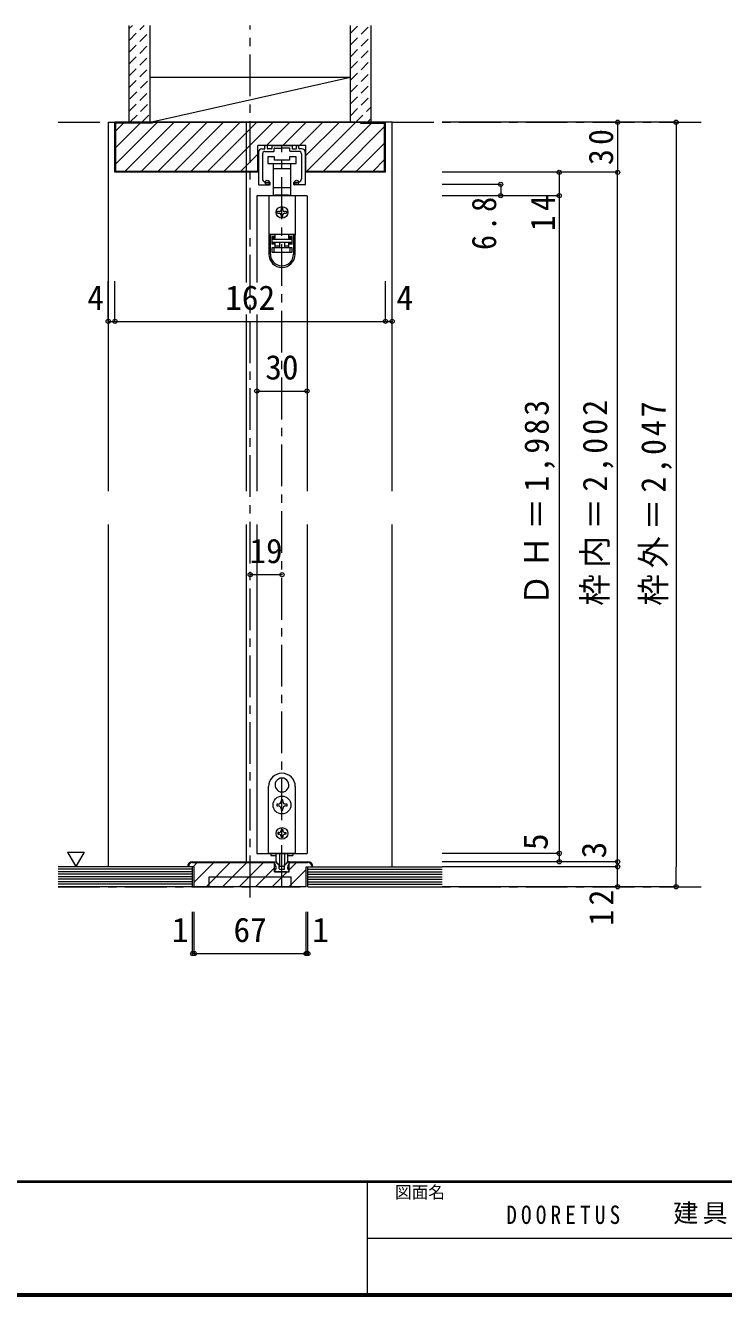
# Model space of a CAD drawing. Units: millimetres at full size, sheet at 1:5. Extents: x -957 to 993, y -689 to 708.
# Drawn here: x -187 to 231, y -689 to 72 of the extents above; entities that cross this region are included whole.
import ezdxf
from ezdxf.enums import TextEntityAlignment as Align

# ---------------------------------------------------------------- set-up
doc = ezdxf.new("R2010")
doc.units = ezdxf.units.MM
doc.header["$LTSCALE"] = 5
doc.header["$PDMODE"] = 32
doc.header["$PDSIZE"] = 2.5
doc.linetypes.add('CHAIN1', pattern=[8, 5, -1, 1, -1])
doc.linetypes.add('DASHED1', pattern=[1.8, 1.2, -0.6])
doc.layers.add('0-B_寸法', color=7, linetype='Continuous', lineweight=9)
doc.layers.add('F-1_枠', color=6, linetype='Continuous', lineweight=9)
doc.layers.add('F-0_補助線', color=7, linetype='Continuous')
doc.layers.add('F-A_文字', color=7, linetype='Continuous')
doc.styles.add('ＭＳ ゴシック', font='')
doc.styles.get('ＭＳ ゴシック').set_extended_font_data('MS Gothic')

# ---------------------------------------------------------------- blocks, each defined once
blk = doc.blocks.new('01')
at = {"layer": '0-B_寸法'}
for p, q in [((-8.95, 7.72), (-9.85, 7.72)), ((-5.85, 7.72), (5.85, 7.72)), ((8.95, 7.72), (9.85, 7.72)), ((-14, 3.72), (-14, -15.48)), ((-12, 5.72), (-10.45, 5.72)), ((-11.65, 2.72), (-11.65, -12.157)), ((-10.15, 6.02), (-10.15, 7.42)), ((-10.15, 4.22), (-4.95, 4.22)), ((-8.65, 6.02), (-8.65, 7.42)), ((-6.45, 5.72), (-8.35, 5.72)), ((-6.15, 7.42), (-6.15, 6.02)), ((-4.65, 4.52), (-4.65, 5.92)), ((-4.35, 6.22), (-0.3, 6.22)), ((0, 6.52), (-0.3, 6.22)), ((0, 6.52), (0.3, 6.22)), ((4.35, 6.22), (0.3, 6.22)), ((4.65, 4.52), (4.65, 5.92)), ((10.15, 4.22), (4.95, 4.22)), ((6.15, 7.42), (6.15, 6.02)), ((6.45, 5.72), (8.35, 5.72)), ((8.65, 6.02), (8.65, 7.42)), ((10.15, 6.02), (10.15, 7.42)), ((12, 5.72), (10.45, 5.72)), ((11.65, 2.72), (11.65, -12.157)), ((14, 3.72), (14, -15.48)), ((-7.15, -15.48), (-7.15, -14.405)), ((7.15, -15.48), (7.15, -14.405)), ((-13.7, -15.78), (-7.45, -15.78)), ((13.7, -15.78), (7.45, -15.78))]:
    blk.add_line(p, q, dxfattribs=at)
for centre, radius, start, end in [((-9.85, 7.42), 0.3, 90, 180), ((-8.95, 7.42), 0.3, 0, 90), ((-5.85, 7.42), 0.3, 90, 180), ((5.85, 7.42), 0.3, 0, 90), ((8.95, 7.42), 0.3, 90, 180), ((9.85, 7.42), 0.3, 0, 90), ((-12, 3.72), 2, 90, 180), ((-10.15, 2.72), 1.5, 90, 180), ((-10.45, 6.02), 0.3, 270, 0), ((-8.35, 6.02), 0.3, 180, 270), ((-6.45, 6.02), 0.3, 270, 0), ((-4.95, 4.52), 0.3, 270, 0), ((-4.35, 5.92), 0.3, 90, 180), ((4.35, 5.92), 0.3, 0, 90), ((4.95, 4.52), 0.3, 180, 270), ((6.45, 6.02), 0.3, 180, 270), ((8.35, 6.02), 0.3, 270, 0), ((10.45, 6.02), 0.3, 180, 270), ((10.15, 2.72), 1.5, 0, 90), ((12, 3.72), 2, 0, 90), ((-9.65, -12.157), 2, 180, 253.54075), ((-8.8, -9.28), 5, 253.54075, 284.75682), ((-7.45, -14.405), 0.3, 0, 104.75682), ((7.45, -14.405), 0.3, 75.24318, 180), ((8.8, -9.28), 5, 255.24318, 286.45925), ((9.65, -12.157), 2, 286.45925, 0), ((-13.7, -15.48), 0.3, 180, 270), ((-7.45, -15.48), 0.3, 270, 0), ((7.45, -15.48), 0.3, 180, 270), ((13.7, -15.48), 0.3, 270, 0)]:
    blk.add_arc(centre, radius, start, end, dxfattribs=at)
for p in [(-8.8, -14.28), (8.8, -14.28)]:
    blk.add_point(p, dxfattribs=at)

msp = doc.modelspace()

# ---------------------------------------------------------------- linework, layer by layer
at = {"layer": '0-B_寸法'}
for p, q in [((-124.672, 14.407), (-124.672, 72.407)), ((-112.172, 14.407), (-112.172, 72.407)), ((7.828, 14.407), (7.828, 72.407)), ((20.328, 14.407), (20.328, 72.407)), ((-112.172, 14.407), (7.828, 41.407)), ((-112.172, 41.407), (7.828, 41.407)), ((-137.172, 14.407), (-133.172, 14.407)), ((-137.172, 14.407), (-137.172, -206.593)), ((-133.172, -15.593), (-133.172, 14.407)), ((-132.672, -10.579), (-107.686, 14.407)), ((-132.672, -15.093), (-132.672, 13.907)), ((-132.672, -0.68), (-118.086, 13.907)), ((-132.672, 9.22), (-127.985, 13.907)), ((-127.287, -15.093), (-97.787, 14.407)), ((-117.387, -15.093), (-87.887, 14.407)), ((-112.172, 14.407), (7.828, 14.407)), ((-107.488, -15.093), (-77.988, 14.407)), ((-68.088, 14.407), (-97.588, -15.093)), ((-58.189, 14.407), (-87.689, -15.093)), ((-77.789, -15.093), (-48.289, 14.407)), ((-67.89, -15.093), (-38.39, 14.407)), ((-54.672, 14.407), (-54.672, -81.57)), ((-42.49, 0.407), (-28.49, 14.407)), ((-32.591, 0.407), (-18.591, 14.407)), ((-22.691, 0.407), (-8.691, 14.407)), ((-18.772, -5.574), (1.208, 14.407)), ((-18.392, -15.093), (11.108, 14.407)), ((-8.493, -15.093), (20.507, 13.907)), ((1.407, -15.093), (28.328, 11.828)), ((13.828, 13.907), (13.828, 14.407)), ((13.828, 13.907), (28.328, 13.907)), ((28.328, -15.093), (28.328, 13.907)), ((28.828, -15.593), (28.828, 14.407)), ((32.828, -206.593), (32.828, 14.407)), ((202.828, 14.407), (62.828, 14.407)), ((167.828, 14.407), (167.828, -15.593)), ((202.828, 14.407), (202.828, -431.593)), ((-47.572, -15.593), (-47.572, 0.407)), ((-18.772, 0.407), (-47.572, 0.407)), ((-18.772, -15.593), (-18.772, 0.407)), ((11.306, -15.093), (28.328, 1.928)), ((-57.99, -15.093), (-47.572, -4.675)), ((-41.672, -6.293), (-41.672, -10.293)), ((-37.672, -6.293), (-41.672, -6.293)), ((-37.672, -8.293), (-37.672, -6.293)), ((-28.672, -6.293), (-28.672, -8.293)), ((-24.672, -6.293), (-28.672, -6.293)), ((-24.672, -10.293), (-24.672, -6.293)), ((-47.572, -15.093), (-132.672, -15.093)), ((-48.091, -15.093), (-47.572, -14.575)), ((-41.672, -10.293), (-33.172, -10.293)), ((-38.422, -10.293), (-38.422, -13.293)), ((-38.422, -13.293), (-38.422, -24.893)), ((-38.422, -13.293), (-33.172, -13.293)), ((-28.672, -8.293), (-37.672, -8.293)), ((-33.172, -10.293), (-24.672, -10.293)), ((-33.172, -13.293), (-27.922, -13.293)), ((-27.922, -13.293), (-27.922, -10.293)), ((-27.922, -24.893), (-27.922, -13.293)), ((28.328, -15.093), (-18.772, -15.093)), ((21.206, -15.093), (28.328, -7.971)), ((-47.572, -15.593), (-133.172, -15.593)), ((28.828, -15.593), (-18.772, -15.593)), ((167.828, -15.593), (62.828, -15.593)), ((97.828, -22.793), (62.828, -22.793)), ((97.828, -22.793), (97.828, -29.593)), ((132.828, -15.593), (132.828, -29.593)), ((167.828, -443.593), (167.828, -15.593)), ((-48.172, -29.593), (-48.172, -81.57)), ((-18.172, -29.593), (-48.172, -29.593)), ((-41.072, -29.593), (-41.072, -52.893)), ((-25.272, -29.593), (-41.072, -29.593)), ((-38.422, -24.893), (-38.422, -29.293)), ((-33.172, -24.893), (-38.422, -24.893)), ((-38.422, -29.293), (-37.172, -29.293)), ((-27.922, -24.893), (-33.172, -24.893)), ((-29.172, -29.593), (-29.172, -29.293)), ((-29.172, -29.293), (-27.922, -29.293)), ((-27.922, -29.293), (-27.922, -24.893)), ((-25.272, -29.593), (-25.272, -52.893)), ((-18.172, -29.593), (-18.172, -206.593)), ((132.828, -29.593), (62.828, -29.593)), ((132.828, -29.593), (132.828, -423.594)), ((-33.672, -37.093), (-33.672, -38.093)), ((-32.672, -38.093), (-32.672, -37.093)), ((-34.672, -39.093), (-35.672, -39.093)), ((-35.672, -40.093), (-34.672, -40.093)), ((-33.672, -41.093), (-33.672, -42.093)), ((-32.672, -42.093), (-32.672, -41.093)), ((-30.672, -39.093), (-31.672, -39.093)), ((-31.672, -40.093), (-30.672, -40.093)), ((-41.072, -52.893), (-41.072, -52.993)), ((-25.272, -52.893), (-41.072, -52.893)), ((-41.072, -52.993), (-41.072, -64.693)), ((-40.072, -52.993), (-41.072, -52.993)), ((-40.072, -64.693), (-40.072, -52.993)), ((-37.372, -52.993), (-40.072, -52.993)), ((-38.072, -52.993), (-38.072, -52.893)), ((-37.372, -52.993), (-37.372, -53.993)), ((-37.172, -55.093), (-37.172, -52.893)), ((-29.172, -52.893), (-29.172, -55.093)), ((-28.972, -53.993), (-28.972, -52.993)), ((-26.272, -52.993), (-28.972, -52.993)), ((-28.272, -52.893), (-28.272, -52.993)), ((-25.272, -52.893), (-25.272, -52.993)), ((-25.272, -64.693), (-25.272, -52.993)), ((-39.272, -53.993), (-37.372, -53.993)), ((-39.272, -53.993), (-39.272, -58.693)), ((-37.372, -54.993), (-39.272, -54.993)), ((-37.372, -58.693), (-39.272, -58.693)), ((-37.172, -55.093), (-39.072, -55.093)), ((-39.072, -55.093), (-39.072, -55.593)), ((-39.072, -63.593), (-39.072, -60.593)), ((-39.072, -60.593), (-38.072, -60.593)), ((-38.072, -60.593), (-38.072, -63.593)), ((-38.072, -60.593), (-28.272, -60.593)), ((-37.372, -53.993), (-37.372, -54.993)), ((-37.372, -58.693), (-37.372, -60.593)), ((-37.172, -59.593), (-37.172, -57.593)), ((-37.172, -59.593), (-34.672, -59.593)), ((-37.172, -60.593), (-37.172, -59.593)), ((-34.672, -57.593), (-34.672, -60.593)), ((-31.672, -57.593), (-31.672, -60.593)), ((-27.272, -55.093), (-29.172, -55.093)), ((-29.172, -57.593), (-29.172, -59.593)), ((-28.972, -53.993), (-27.072, -53.993)), ((-28.972, -57.693), (-27.072, -57.693)), ((-28.972, -58.693), (-28.972, -57.693)), ((-28.972, -60.593), (-28.972, -58.693)), ((-27.072, -58.693), (-28.972, -58.693)), ((-28.272, -63.593), (-28.272, -60.593)), ((-28.272, -60.593), (-27.272, -60.593)), ((-27.272, -55.593), (-27.272, -55.093)), ((-27.272, -60.593), (-27.272, -63.593)), ((-27.072, -58.693), (-27.072, -53.993)), ((-38.072, -63.593), (-39.072, -63.593)), ((-28.272, -63.593), (-38.072, -63.593)), ((-27.272, -63.593), (-28.272, -63.593)), ((-133.172, -104.898), (-133.172, -80.839)), ((28.828, -104.898), (28.828, -84.339)), ((-133.172, -104.898), (28.828, -104.898)), ((-54.672, -100.78), (-54.672, -206.593)), ((-48.172, -100.78), (-48.172, -206.593)), ((-48.172, -146.593), (-18.172, -146.593)), ((-137.172, -226.593), (-137.172, -431.594)), ((-54.672, -226.593), (-54.672, -428.594)), ((-48.172, -226.593), (-48.172, -423.594)), ((-18.172, -226.593), (-18.172, -423.594)), ((32.828, -431.594), (32.828, -226.593)), ((-33.271, -378.445), (-33.172, -378.544)), ((-33.073, -378.445), (-33.172, -378.544)), ((-41.172, -423.594), (-41.172, -383.594)), ((-36.814, -384.582), (-36.679, -384.619)), ((-36.716, -384.754), (-36.679, -384.619)), ((-29.53, -384.582), (-29.665, -384.619)), ((-29.628, -384.754), (-29.665, -384.619)), ((-25.172, -383.594), (-25.172, -423.594)), ((-35.372, -394.094), (-36.322, -394.094)), ((-36.322, -394.094), (-36.322, -395.094)), ((-36.322, -395.094), (-35.372, -395.094)), ((-33.672, -391.444), (-33.672, -392.394)), ((-32.672, -391.444), (-33.672, -391.444)), ((-32.672, -392.394), (-32.672, -391.444)), ((-30.022, -394.094), (-30.972, -394.094)), ((-30.972, -395.094), (-30.022, -395.094)), ((-30.022, -395.094), (-30.022, -394.094)), ((-32.672, -397.744), (-32.672, -396.794)), ((-34.972, -411.094), (-35.572, -411.094)), ((-35.572, -411.094), (-35.572, -412.094)), ((-33.672, -409.194), (-32.672, -409.194)), ((-33.672, -409.194), (-33.672, -409.794)), ((-32.672, -409.194), (-32.672, -409.794)), ((-31.372, -411.094), (-30.772, -411.094)), ((-35.572, -412.094), (-34.972, -412.094)), ((-33.672, -413.394), (-33.672, -413.994)), ((-32.672, -413.994), (-33.672, -413.994)), ((-32.672, -413.394), (-32.672, -413.994)), ((-161.608, -422.78), (-156.608, -431.44)), ((-48.172, -423.594), (-18.172, -423.594)), ((-25.172, -423.594), (-41.172, -423.594)), ((-39.772, -423.594), (-39.772, -424.794)), ((-39.772, -424.794), (-36.64, -424.794)), ((-36.672, -428.015), (-36.672, -423.594)), ((-34.672, -423.594), (-34.672, -431.215)), ((-31.672, -423.594), (-31.672, -431.215)), ((-29.704, -424.794), (-26.572, -424.794)), ((-29.672, -428.015), (-29.672, -423.594)), ((-26.572, -423.594), (-26.572, -424.794)), ((132.828, -423.594), (62.828, -423.594)), ((132.828, -423.594), (132.828, -428.594)), ((-86.672, -431.594), (-167.172, -431.594)), ((-86.672, -433.094), (-167.172, -433.094)), ((-85.672, -431.594), (-89.672, -431.594)), ((-86.672, -428.594), (-37.572, -428.594)), ((-86.672, -429.093), (-37.572, -429.093)), ((-86.672, -443.593), (-86.672, -431.594)), ((-86.407, -431.594), (-83.907, -429.093)), ((-85.672, -440.758), (-74.008, -429.093)), ((-85.672, -443.594), (-85.672, -431.594)), ((-78.608, -443.594), (-64.108, -429.093)), ((-68.709, -443.594), (-54.209, -429.093)), ((-58.809, -443.594), (-44.309, -429.093)), ((-48.91, -443.594), (-37.572, -432.256)), ((-37.672, -428.594), (-37.129, -428.594)), ((-37.672, -429.594), (-37.672, -428.594)), ((-37.572, -434.593), (-37.572, -428.593)), ((-36.972, -434.593), (-37.458, -433.367)), ((-36.672, -433.093), (-37.272, -433.093)), ((-35.51, -430.006), (-36.776, -428.74)), ((-36.672, -433.093), (-36.672, -431.83)), ((-35.298, -430.094), (-34.972, -430.094)), ((-34.772, -432.793), (-34.772, -430.294)), ((-31.972, -431.515), (-34.372, -431.515)), ((-33.172, -433.393), (-32.872, -433.093)), ((-32.872, -433.093), (-31.872, -433.093)), ((-31.572, -432.793), (-31.572, -430.294)), ((-31.046, -430.094), (-31.372, -430.094)), ((-30.834, -430.006), (-29.569, -428.74)), ((-29.672, -433.093), (-29.672, -431.83)), ((-29.672, -433.093), (-29.072, -433.093)), ((-29.372, -434.593), (-28.886, -433.367)), ((-29.111, -443.594), (-18.672, -433.155)), ((-28.772, -428.594), (-17.672, -428.594)), ((-28.772, -429.093), (-17.672, -429.093)), ((-28.772, -433.355), (-24.51, -429.093)), ((-17.672, -443.593), (-17.672, -431.594)), ((-17.672, -431.594), (62.828, -431.594)), ((-17.672, -433.094), (62.828, -433.094)), ((167.828, -428.594), (62.828, -428.594)), ((167.828, -431.593), (62.828, -431.593)), ((202.828, -443.593), (202.828, -431.593)), ((-86.672, -434.594), (-167.172, -434.594)), ((-86.672, -436.094), (-167.172, -436.094)), ((-86.672, -437.594), (-167.172, -437.594)), ((-86.672, -439.094), (-167.172, -439.094)), ((-86.672, -440.594), (-167.172, -440.594)), ((-39.01, -443.594), (-30.01, -434.593)), ((-35.872, -434.593), (-36.972, -434.593)), ((-35.872, -434.593), (-35.672, -434.393)), ((-35.672, -434.393), (-35.472, -434.593)), ((-30.872, -434.593), (-35.472, -434.593)), ((-30.672, -434.393), (-30.872, -434.593)), ((-30.472, -434.593), (-30.672, -434.393)), ((-30.472, -434.593), (-29.372, -434.593)), ((-27.672, -443.594), (-27.672, -437.593)), ((-17.672, -434.594), (62.828, -434.594)), ((-17.672, -436.094), (62.828, -436.094)), ((-17.672, -437.594), (62.828, -437.594)), ((-17.672, -439.094), (62.828, -439.094)), ((-17.672, -440.594), (62.828, -440.594)), ((-86.672, -442.094), (-167.172, -442.094)), ((-86.672, -443.594), (-167.172, -443.594)), ((-18.672, -443.594), (-85.672, -443.594)), ((-17.672, -442.094), (62.828, -442.094)), ((-17.672, -443.594), (62.828, -443.594)), ((202.828, -443.593), (62.828, -443.593))]:
    msp.add_line(p, q, dxfattribs=at)
at = {"layer": '0-B_寸法', "linetype": 'DASHED1'}
for p, q in [((-124.644, 63.44), (-115.678, 72.407)), ((-124.644, 70.511), (-122.749, 72.407)), ((-124.644, 56.369), (-112.144, 68.869)), ((7.828, 60.732), (19.502, 72.407)), ((7.828, 67.803), (12.431, 72.407)), ((-124.644, 49.298), (-112.144, 61.798)), ((7.828, 53.661), (20.328, 66.161)), ((-124.644, 42.227), (-112.144, 54.727)), ((7.828, 46.59), (20.328, 59.09)), ((-124.644, 35.156), (-112.144, 47.656)), ((7.828, 39.519), (20.328, 52.019)), ((-124.322, 28.407), (-112.144, 40.585)), ((7.828, 32.448), (20.328, 44.948)), ((-124.672, 20.986), (-112.144, 33.514)), ((7.828, 25.377), (20.328, 37.877)), ((7.828, 18.306), (20.328, 30.806)), ((-124.18, 14.407), (-112.144, 26.443)), ((11, 14.407), (20.328, 23.735)), ((-117.109, 14.407), (-112.144, 19.372)), ((18.071, 14.407), (20.328, 16.664))]:
    msp.add_line(p, q, dxfattribs=at)
at = {"layer": '0-B_寸法', "linetype": 'CHAIN1'}
for p, q in [((-52.172, -449.942), (-52.172, 72.407)), ((-167.172, 14.407), (221.828, 14.407)), ((-33.172, -443.593), (-33.172, 0.407)), ((-167.172, -443.593), (221.828, -443.593))]:
    msp.add_line(p, q, dxfattribs=at)
at = {"layer": '0-B_寸法', "color": 4}
for p, q in [((-137.172, -104.898), (-137.172, -80.839)), ((-133.172, -104.898), (-133.172, -80.839)), ((28.828, -104.898), (28.828, -80.839)), ((32.828, -104.898), (32.828, -80.839)), ((-137.172, -104.898), (-133.172, -104.898)), ((28.828, -104.898), (32.828, -104.898)), ((-52.172, -256.593), (-33.172, -256.593)), ((-86.672, -483.593), (-86.672, -458.593)), ((-85.672, -483.593), (-85.672, -458.593)), ((-18.672, -483.593), (-18.672, -458.593)), ((-17.672, -483.593), (-17.672, -458.593)), ((-86.672, -483.593), (-85.672, -483.593)), ((-85.672, -483.593), (-18.672, -483.593)), ((-18.672, -483.593), (-17.672, -483.593))]:
    msp.add_line(p, q, dxfattribs=at)
at = {"layer": '0-B_寸法'}
for points in [[(32.828, 14.407), (28.828, 14.407), (-133.172, 14.407)], [(-110.672, 14.407), (-110.672, 13.907), (-132.672, 13.907)], [(-29.172, -29.293), (-37.172, -29.293), (-37.172, -29.593)], [(-25.272, -52.993), (-26.272, -52.993), (-26.272, -64.693)], [(-39.272, -57.693), (-37.372, -57.693), (-37.372, -58.693)], [(-31.672, -59.593), (-29.172, -59.593), (-29.172, -60.593)], [(-27.072, -54.993), (-28.972, -54.993), (-28.972, -53.993)], [(-33.672, -396.794), (-33.672, -397.744), (-32.672, -397.744)], [(-30.772, -411.094), (-30.772, -412.094), (-31.372, -412.094)], [(-161.608, -422.78), (-151.608, -422.78), (-156.608, -431.44)], [(-37.572, -434.593), (-28.772, -434.593), (-28.772, -428.593)], [(-34.472, -433.093), (-33.472, -433.093), (-33.172, -433.393)], [(-28.672, -429.594), (-28.672, -428.594), (-29.215, -428.594)], [(-18.672, -443.594), (-18.672, -431.594), (-14.672, -431.594)], [(-76.672, -443.594), (-76.672, -437.593), (-27.672, -437.593)]]:
    msp.add_lwpolyline(points, dxfattribs=at)
msp.add_lwpolyline([(-27.272, -57.593), (-39.072, -57.593), (-39.072, -55.593), (-27.272, -55.593)], close=True, dxfattribs=at)
for centre, radius in [((-33.172, -39.593), 3.5), ((-33.172, -394.594), 5.35), ((-33.172, -411.594), 3.5)]:
    msp.add_circle(centre, radius, dxfattribs=at)
for centre, radius, start, end in [((-33.172, -37.093), 0.5, 90, 180), ((-33.172, -37.093), 0.5, 0, 90), ((-35.672, -39.593), 0.5, 90, 180), ((-35.672, -39.593), 0.5, 180, 270), ((-34.672, -38.093), 1, 270, 0), ((-34.672, -41.093), 1, 0, 90), ((-33.172, -42.093), 0.5, 180, 270), ((-33.172, -42.093), 0.5, 270, 0), ((-31.672, -38.093), 1, 180, 270), ((-31.672, -41.093), 1, 90, 180), ((-30.672, -39.593), 0.5, 0, 90), ((-30.672, -39.593), 0.5, 270, 0), ((-33.172, -64.693), 7.9, 180, 0), ((-33.172, -64.693), 6.9, 180, 0), ((-33.172, -383.594), 8, 0, 180), ((-33.172, -382.594), 4.15, 91.3645, 208.6355), ((-33.172, -382.594), 4.15, 331.3645, 88.6355), ((-33.172, -382.594), 4.15, 211.3645, 328.6355), ((-35.372, -392.394), 1.7, 270, 0), ((-35.372, -396.794), 1.7, 0, 90), ((-30.972, -392.394), 1.7, 180, 270), ((-30.972, -396.794), 1.7, 90, 180), ((-34.972, -409.794), 1.3, 270, 0), ((-31.372, -409.794), 1.3, 180, 270), ((-34.972, -413.394), 1.3, 0, 90), ((-31.372, -413.394), 1.3, 90, 180), ((-86.672, -431.594), 3, 90, 180), ((-86.672, -431.594), 2.5, 90, 180), ((-39.672, -431.83), 3, 0, 48.19), ((-37.272, -433.293), 0.2, 90, 201.616), ((-37.129, -429.094), 0.5, 45, 90), ((-34.672, -428.015), 2, 180, 264.78409), ((-35.298, -429.794), 0.3, 225, 270), ((-34.972, -430.294), 0.2, 0, 90), ((-34.872, -430.206), 0.2, 0, 84.78409), ((-34.472, -432.793), 0.3, 180, 270), ((-34.372, -431.215), 0.3, 180, 270), ((-31.972, -431.215), 0.3, 270, 0), ((-31.872, -432.793), 0.3, 270, 0), ((-31.472, -430.206), 0.2, 95.21591, 180), ((-31.372, -430.294), 0.2, 90, 180), ((-31.672, -428.015), 2, 275.21591, 0), ((-31.046, -429.794), 0.3, 270, 315), ((-26.672, -431.83), 3, 131.81, 180), ((-29.215, -429.094), 0.5, 90, 135), ((-29.072, -433.293), 0.2, 338.384, 90), ((-17.672, -431.594), 3, 0, 90), ((-17.672, -431.594), 2.5, 0, 90)]:
    msp.add_arc(centre, radius, start, end, dxfattribs=at)
for p in [(167.828, 14.407), (202.828, 14.407), (132.828, -15.593), (167.828, -15.593), (97.828, -22.793), (97.828, -29.593), (132.828, -29.593), (-137.172, -104.898), (-133.172, -104.898), (28.828, -104.898), (28.828, -104.898), (32.828, -104.898), (-48.172, -146.593), (-18.172, -146.593), (-52.172, -256.593), (-33.172, -256.593), (132.828, -423.594), (132.828, -428.594), (167.828, -428.594), (167.828, -431.593), (167.828, -443.593), (202.828, -443.593), (-86.672, -483.593), (-85.672, -483.593), (-18.672, -483.593), (-17.672, -483.593)]:
    msp.add_point(p, dxfattribs=at)
at = {"layer": 'F-1_枠'}
for p, q in [((992.782, -619.898), (-957.218, -619.898)), ((992.782, -620.731), (-957.218, -620.731)), ((17.782, -620.731), (17.782, -687.398)), ((17.782, -654.065), (991.115, -654.066)), ((992.782, -687.398), (-957.218, -687.398)), ((992.782, -688.231), (-957.218, -688.231)), ((992.782, -689.065), (-957.218, -689.065))]:
    msp.add_line(p, q, dxfattribs=at)

# ---------------------------------------------------------------- block references
at = {"layer": '0-B_寸法'}
msp.add_blockref('01', (-33.172, -7.313), dxfattribs=at)

# ---------------------------------------------------------------- texts
at = {"layer": '0-B_寸法', "style": 'ＭＳ ゴシック'}
for s, p in [('4', (-149.708, -102.398)), ('162', (-67.172, -102.398)), ('4', (35.375, -102.398)), ('30', (-43.172, -144.093)), ('19', (-52.672, -254.093)), ('1', (-99.038, -481.093)), ('67', (-62.172, -481.093)), ('1', (-15.03, -481.093))]:
    msp.add_text(s, height=14.66, dxfattribs=at).set_placement(p, align=Align.BOTTOM_LEFT)
for s, p in [('5', (130.328, -421.594)), ('3', (165.328, -426.594))]:
    msp.add_text(s, height=14.66, rotation=90, dxfattribs=at).set_placement(p, align=Align.BOTTOM_LEFT)
at = {"layer": '0-B_寸法', "char_height": 14.66, "attachment_point": 7, "rotation": 90, "style": 'ＭＳ ゴシック'}
for s, insert in [('\\T1.27;\\W0.95;30', (165.328, -11.218)), ('\\T1.27;\\W0.95;14', (130.328, -50.843)), ('\\T1.27;\\W0.9;6.8', (95.328, -62.093)), ('\\T1.2;\\W0.95;ＤＨ＝1,983\\~', (130.328, -275.258)), ('\\T1.2;\\W0.95;枠内＝2,002\\~', (165.328, -275.258)), ('\\T1.19;\\W0.95;枠外＝2,047', (200.328, -275.258)), ('\\T1.27;\\W0.95;12', (165.328, -466.843))]:
    msp.add_mtext(s, dxfattribs=dict(at, insert=insert))
at = {"layer": 'F-0_補助線', "insert": (101.115, -645.731), "char_height": 11, "attachment_point": 7, "style": 'ＭＳ ゴシック'}
msp.add_mtext('\\T1.39;\\W0.85;DOORETUS', dxfattribs=at)
at = {"layer": 'F-A_文字', "style": 'ＭＳ ゴシック'}
msp.add_text('図面名', height=7.331, dxfattribs=at).set_placement((34.449, -632.398), align=Align.BOTTOM_LEFT)
at = {"layer": 'F-A_文字', "insert": (201.115, -645.731), "char_height": 11, "attachment_point": 7, "style": 'ＭＳ ゴシック'}
msp.add_mtext('\\T1.17;建具納まり図', dxfattribs=at)

doc.saveas('drawing.dxf')
